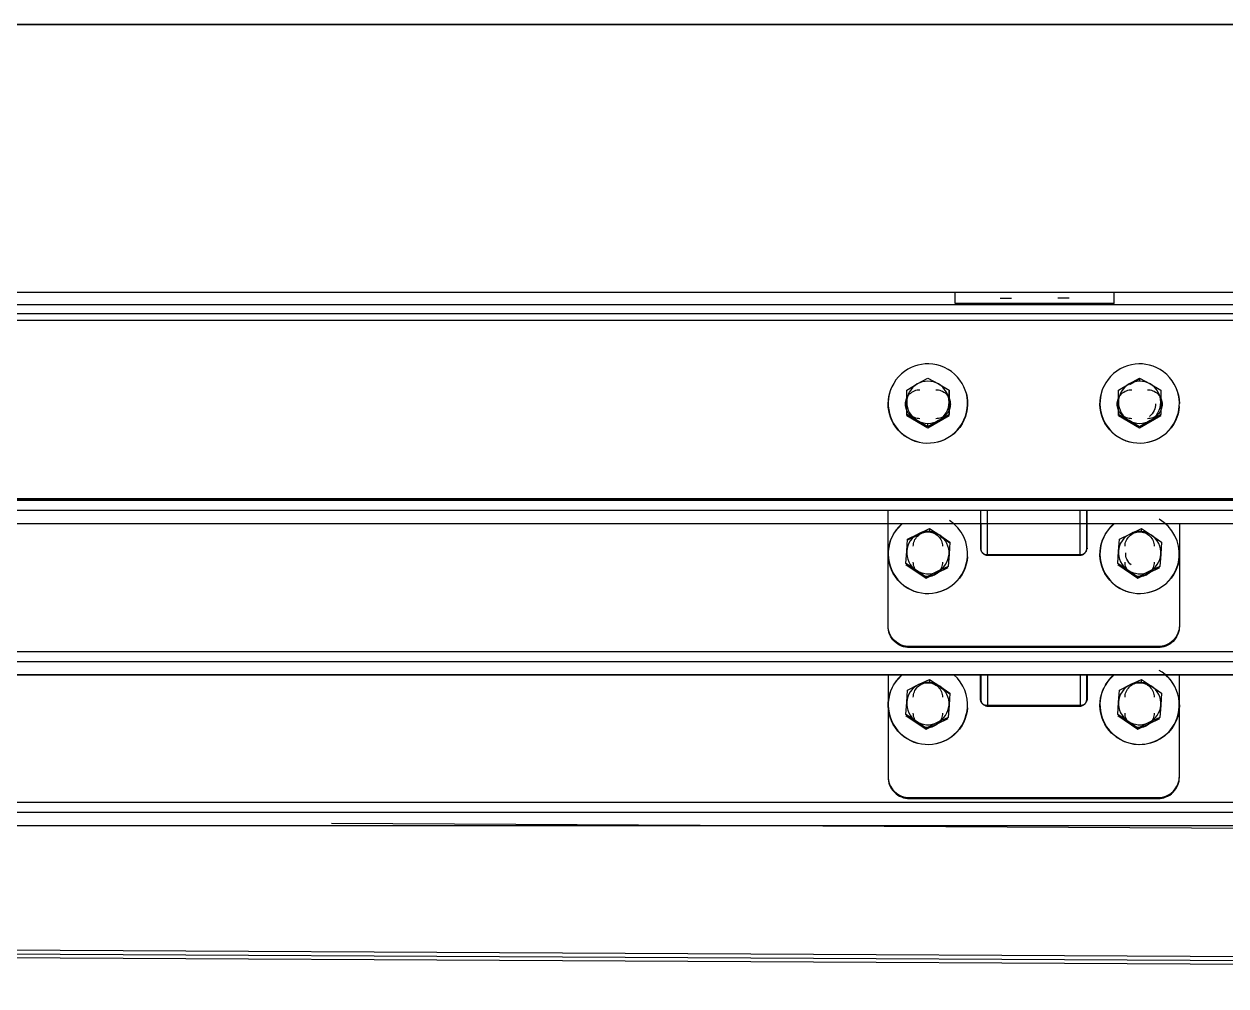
# Model space of a CAD drawing. Header units: millimetres. Extents: x 4625 to 14334, y 16216 to 31562.
# Drawn here: x 11372.7 to 11826.8, y 24731.1 to 25094.5 of the extents above; entities that cross this region are included whole.
import ezdxf

# ---------------------------------------------------------------- set-up
doc = ezdxf.new("R2010")
doc.units = ezdxf.units.MM
doc.header["$LTSCALE"] = 3
doc.layers.add('Default', color=7, linetype='Continuous')

msp = doc.modelspace()

# ---------------------------------------------------------------- linework, layer by layer
at = {"layer": 'Default'}
for p, q in [((10921.65, 25094.55), (13468.15, 25094.55)), ((10921.65, 25094.41), (13468.15, 25094.41)), ((10919.65, 24993.3), (13470.15, 24993.3)), ((11724.48, 24989.02), (11724.48, 24993.01)), ((11784.48, 24989.02), (11784.48, 24993.01)), ((13470.15, 24988.49), (10919.65, 24988.49)), ((11784.48, 24989.02), (11724.48, 24989.02)), ((11741.48, 24991.01), (11745.73, 24991.01)), ((11767.48, 24991.01), (11763.23, 24991.01)), ((10959.65, 24985.14), (13384.65, 24985.14)), ((13384.65, 24982.48), (10959.65, 24982.48)), ((11794.15, 24960.41), (11790.34, 24958.21)), ((11794.15, 24960.8), (11794.15, 24959.62)), ((11722.15, 24946.58), (11722.15, 24955.8)), ((11706.15, 24946.58), (11706.15, 24946.98)), ((11706.15, 24946.58), (11714.15, 24941.98)), ((11714.15, 24941.98), (11722.15, 24946.58)), ((11722.15, 24946.58), (11722.15, 24946.98)), ((11786.15, 24946.58), (11786.15, 24946.98)), ((11786.15, 24946.58), (11794.15, 24941.98)), ((11794.15, 24941.98), (11802.15, 24946.58)), ((11802.15, 24946.58), (11802.15, 24946.98)), ((11714.15, 24942.37), (11714.15, 24943.66)), ((13385.65, 24914.5), (10958.65, 24914.5)), ((13382.65, 24915.14), (10961.65, 24915.14)), ((13382.65, 24915), (10961.65, 24915)), ((13385.65, 24910.77), (10958.65, 24910.77)), ((11699.15, 24867.3), (11699.15, 24910.77)), ((11699.15, 24866.95), (11699.15, 24910.77)), ((11734.15, 24896.38), (11734.15, 24910.77)), ((11736.65, 24893.89), (11736.65, 24910.77)), ((11771.65, 24893.89), (11771.65, 24910.77)), ((11774.15, 24896.38), (11774.15, 24910.77)), ((11774.15, 24896.38), (11774.15, 24910.77)), ((11774.3, 24896.23), (11774.3, 24910.77)), ((13380.65, 24905.67), (10958.65, 24905.67)), ((13380.65, 24905.67), (10958.65, 24905.67)), ((11734, 24905.67), (11734, 24896.23)), ((11734.15, 24905.67), (11734.15, 24896.38)), ((11809.15, 24905.67), (11809.15, 24867.3)), ((11809.15, 24905.67), (11809.15, 24866.95)), ((11710.63, 24901.54), (11706.49, 24899.53)), ((11714.8, 24903.96), (11714.71, 24902.78)), ((11722.45, 24898.42), (11718.75, 24900.91)), ((11794.8, 24903.96), (11794.71, 24902.78)), ((11734, 24896.58), (11734, 24896.23)), ((11774.3, 24896.58), (11774.3, 24896.23)), ((11736.5, 24894.09), (11771.8, 24894.09)), ((11736.65, 24893.89), (11771.65, 24893.89)), ((11705.85, 24890.34), (11713.51, 24885.18)), ((11713.51, 24885.18), (11721.81, 24889.22)), ((11785.85, 24890.34), (11793.51, 24885.18)), ((11793.51, 24885.18), (11801.81, 24889.22)), ((10958.65, 24857.48), (13385.65, 24857.48)), ((11801.15, 24859.32), (11707.15, 24859.32)), ((11801.15, 24858.97), (11707.15, 24858.97)), ((10958.65, 24853.74), (13385.65, 24853.74)), ((10958.65, 24848.65), (13385.65, 24848.65)), ((13385.65, 24848.64), (10958.65, 24848.64)), ((11699.15, 24848.65), (11699.15, 24809.93)), ((11699.15, 24848.65), (11699.15, 24810.28)), ((11714.8, 24846.94), (11714.71, 24845.76)), ((11734, 24839.21), (11734, 24848.65)), ((11734.15, 24848.65), (11734.15, 24839.35)), ((11734.15, 24848.65), (11734.15, 24839.35)), ((11736.65, 24848.65), (11736.65, 24836.86)), ((11771.65, 24848.65), (11771.65, 24836.86)), ((11774.15, 24839.35), (11774.15, 24848.65)), ((11774.15, 24848.65), (11774.15, 24839.35)), ((11774.3, 24848.65), (11774.3, 24839.21)), ((11794.8, 24846.94), (11794.71, 24845.76)), ((11809.15, 24809.93), (11809.15, 24848.65)), ((11809.15, 24810.28), (11809.15, 24848.65)), ((11722.45, 24841.39), (11718.78, 24843.86)), ((11734, 24839.21), (11734, 24839.55)), ((11771.8, 24837.06), (11736.5, 24837.06)), ((11736.65, 24836.86), (11771.65, 24836.86)), ((11774.3, 24839.21), (11774.3, 24839.55)), ((11705.85, 24833.31), (11713.51, 24828.16)), ((11713.51, 24828.16), (11721.81, 24832.2)), ((11785.85, 24833.31), (11793.51, 24828.16)), ((11793.51, 24828.16), (11801.81, 24832.2)), ((13380.65, 24800.45), (10958.65, 24800.45)), ((11707.15, 24802.3), (11801.15, 24802.3)), ((11707.15, 24801.95), (11801.15, 24801.95)), ((10958.65, 24796.71), (13385.65, 24796.71)), ((13380.65, 24791.62), (10958.65, 24791.62)), ((13380.65, 24791.61), (10958.65, 24791.61)), ((11488.82, 24792.56), (13373.59, 24782.69)), ((11488.82, 24792.56), (13373.59, 24782.69)), ((10957.63, 24746.84), (13389.15, 24734.11)), ((13389.15, 24731.11), (10955.15, 24743.85)), ((10957.63, 24745.34), (13389.15, 24732.61))]:
    msp.add_line(p, q, dxfattribs=at)
for points in [[(11728.68, 24954.93, 0), (11728.28, 24956.22, 0), (11727.75, 24957.51, 0), (11727.08, 24958.77, 0), (11726.28, 24960, 0), (11725.33, 24961.17, 0), (11724.26, 24962.25, 0), (11723.06, 24963.23, 0), (11721.77, 24964.08, 0), (11720.39, 24964.8, 0), (11718.96, 24965.37, 0), (11717.49, 24965.78, 0), (11716.01, 24966.04, 0), (11714.54, 24966.15, 0), (11713.11, 24966.12, 0), (11711.72, 24965.96, 0), (11710.4, 24965.68, 0), (11709.11, 24965.29, 0), (11707.82, 24964.76, 0), (11706.55, 24964.09, 0), (11705.32, 24963.29, 0), (11704.15, 24962.34, 0), (11703.07, 24961.27, 0), (11702.09, 24960.08, 0), (11701.23, 24958.79, 0), (11700.51, 24957.42, 0), (11699.94, 24955.99, 0), (11699.53, 24954.52, 0), (11699.27, 24953.05, 0), (11699.16, 24951.58, 0), (11699.19, 24950.15, 0), (11699.35, 24948.77, 0), (11699.63, 24947.45, 0)], [(11809.11, 24950.15, 0), (11809.15, 24951.49, 0), (11809.06, 24952.88, 0), (11808.83, 24954.3, 0), (11808.45, 24955.72, 0), (11807.92, 24957.12, 0), (11807.25, 24958.49, 0), (11806.43, 24959.79, 0), (11805.47, 24961.01, 0), (11804.4, 24962.12, 0), (11803.22, 24963.11, 0), (11801.95, 24963.97, 0), (11800.63, 24964.69, 0), (11799.27, 24965.26, 0), (11797.9, 24965.68, 0), (11796.54, 24965.96, 0), (11795.2, 24966.12, 0), (11793.85, 24966.15, 0), (11792.46, 24966.06, 0), (11791.04, 24965.83, 0), (11789.62, 24965.46, 0), (11788.21, 24964.93, 0), (11786.84, 24964.26, 0), (11785.53, 24963.44, 0), (11784.31, 24962.48, 0), (11783.19, 24961.41, 0), (11782.2, 24960.23, 0), (11781.34, 24958.97, 0), (11780.62, 24957.66, 0), (11780.05, 24956.3, 0), (11779.63, 24954.93, 0), (11779.34, 24953.57, 0), (11779.19, 24952.24, 0)], [(11710.15, 24958.55, 0), (11714.15, 24960.8, 0)], [(11718.15, 24958.55, 0), (11717.24, 24959, 0), (11716.26, 24959.34, 0), (11715.22, 24959.55, 0), (11714.15, 24959.62, 0), (11713.08, 24959.55, 0), (11712.05, 24959.34, 0), (11711.06, 24959, 0), (11710.15, 24958.55, 0)], [(11714.15, 24960.8, 0), (11718.15, 24958.55, 0)], [(11790.15, 24958.55, 0), (11794.15, 24960.8, 0)], [(11794.15, 24959.62, 0), (11793.08, 24959.55, 0), (11792.05, 24959.34, 0), (11791.06, 24959, 0), (11790.15, 24958.55, 0)], [(11794.15, 24960.8, 0), (11798.15, 24958.55, 0)], [(11798.15, 24958.55, 0), (11797.24, 24959, 0), (11796.26, 24959.34, 0), (11795.22, 24959.55, 0), (11794.15, 24959.62, 0)], [(11699.63, 24947.31, 0), (11699.21, 24949.79, 0), (11699.15, 24951.1, 0), (11699.22, 24952.44, 0), (11699.41, 24953.8, 0), (11699.73, 24955.16, 0), (11700.18, 24956.5, 0), (11700.76, 24957.8, 0)], [(11699.63, 24947.45, 0), (11700.02, 24946.16, 0), (11700.55, 24944.88, 0), (11701.22, 24943.61, 0), (11702.03, 24942.38, 0), (11702.97, 24941.21, 0), (11704.05, 24940.13, 0), (11705.24, 24939.16, 0), (11706.53, 24938.3, 0), (11707.91, 24937.59, 0), (11709.34, 24937.02, 0), (11710.81, 24936.6, 0), (11712.29, 24936.34, 0), (11713.76, 24936.23, 0), (11715.2, 24936.26, 0), (11716.58, 24936.43, 0), (11717.9, 24936.7, 0), (11719.19, 24937.1, 0), (11720.48, 24937.63, 0), (11721.75, 24938.29, 0), (11722.98, 24939.1, 0), (11724.15, 24940.04, 0), (11725.24, 24941.11, 0), (11726.22, 24942.3, 0), (11727.07, 24943.59, 0), (11727.79, 24944.96, 0), (11728.36, 24946.39, 0), (11728.77, 24947.86, 0), (11729.04, 24949.34, 0), (11729.15, 24950.8, 0), (11729.12, 24952.23, 0), (11728.95, 24953.62, 0), (11728.68, 24954.93, 0)], [(11728.68, 24954.79, 0), (11728.95, 24953.48, 0), (11729.12, 24952.09, 0), (11729.15, 24950.66, 0), (11729.04, 24949.2, 0), (11728.77, 24947.72, 0), (11728.36, 24946.26, 0), (11727.79, 24944.82, 0), (11727.07, 24943.45, 0), (11726.22, 24942.16, 0), (11725.24, 24940.97, 0), (11724.15, 24939.9, 0), (11722.98, 24938.96, 0), (11721.75, 24938.15, 0), (11720.48, 24937.49, 0), (11719.19, 24936.96, 0), (11717.9, 24936.56, 0), (11716.58, 24936.29, 0), (11715.2, 24936.13, 0), (11713.76, 24936.09, 0), (11712.29, 24936.2, 0), (11710.81, 24936.46, 0), (11709.34, 24936.88, 0), (11707.91, 24937.45, 0), (11706.53, 24938.16, 0), (11705.24, 24939.02, 0), (11704.05, 24939.99, 0), (11702.97, 24941.08, 0), (11702.03, 24942.24, 0), (11701.22, 24943.47, 0), (11700.55, 24944.74, 0), (11700.02, 24946.02, 0), (11699.63, 24947.31, 0)], [(11711.15, 24945.43, 0), (11710.63, 24945.45, 0), (11710.1, 24945.53, 0), (11709.58, 24945.66, 0), (11709.06, 24945.84, 0), (11708.56, 24946.07, 0), (11708.09, 24946.36, 0), (11707.65, 24946.68, 0), (11707.24, 24947.05, 0), (11706.88, 24947.45, 0), (11706.57, 24947.88, 0), (11706.3, 24948.32, 0), (11706.08, 24948.79, 0), (11705.9, 24949.3, 0), (11705.76, 24949.82, 0), (11705.68, 24950.36, 0), (11705.65, 24950.91, 0), (11705.68, 24951.46, 0), (11705.76, 24952, 0), (11705.9, 24952.53, 0), (11706.08, 24953.03, 0), (11706.3, 24953.51, 0), (11706.57, 24953.95, 0), (11706.88, 24954.37, 0), (11707.24, 24954.77, 0), (11707.65, 24955.14, 0), (11708.09, 24955.47, 0), (11708.56, 24955.75, 0), (11709.06, 24955.99, 0), (11709.58, 24956.17, 0), (11710.1, 24956.3, 0), (11710.63, 24956.37, 0), (11711.15, 24956.4, 0)], [(11710.15, 24958.55, 0), (11709.31, 24957.99, 0), (11708.52, 24957.31, 0), (11707.82, 24956.51, 0), (11707.22, 24955.63, 0), (11706.75, 24954.67, 0), (11706.41, 24953.67, 0), (11706.22, 24952.65, 0), (11706.15, 24951.64, 0)], [(11706.15, 24956.2, 0), (11710.15, 24958.55, 0)], [(11706.15, 24951.64, 0), (11706.15, 24956.2, 0)], [(11717.15, 24956.4, 0), (11717.65, 24956.38, 0), (11718.15, 24956.31, 0), (11718.66, 24956.19, 0), (11719.18, 24956.01, 0), (11719.68, 24955.79, 0), (11720.16, 24955.51, 0), (11720.62, 24955.17, 0), (11721.04, 24954.79, 0), (11721.42, 24954.37, 0), (11721.75, 24953.92, 0), (11722.04, 24953.43, 0), (11722.27, 24952.93, 0), (11722.44, 24952.42, 0), (11722.56, 24951.91, 0), (11722.63, 24951.41, 0), (11722.65, 24950.91, 0), (11722.63, 24950.42, 0), (11722.56, 24949.91, 0), (11722.44, 24949.4, 0), (11722.27, 24948.89, 0), (11722.04, 24948.39, 0), (11721.75, 24947.91, 0), (11721.42, 24947.45, 0), (11721.04, 24947.03, 0), (11720.62, 24946.65, 0), (11720.16, 24946.32, 0), (11719.68, 24946.04, 0), (11719.18, 24945.81, 0), (11718.66, 24945.64, 0), (11718.15, 24945.52, 0), (11717.65, 24945.45, 0), (11717.15, 24945.43, 0)], [(11718.15, 24958.55, 0), (11722.15, 24956.2, 0)], [(11722.15, 24951.64, 0), (11722.09, 24952.65, 0), (11721.89, 24953.67, 0), (11721.55, 24954.67, 0), (11721.08, 24955.63, 0), (11720.48, 24956.51, 0), (11719.78, 24957.31, 0), (11719, 24957.99, 0), (11718.15, 24958.55, 0)], [(11722.15, 24956.2, 0), (11722.15, 24951.64, 0)], [(11779.19, 24952.1, 0), (11779.36, 24953.53, 0), (11779.68, 24954.98, 0), (11780.16, 24956.44, 0), (11780.81, 24957.88, 0)], [(11791.15, 24945.43, 0), (11790.66, 24945.45, 0), (11790.15, 24945.52, 0), (11789.64, 24945.64, 0), (11789.13, 24945.81, 0), (11788.63, 24946.04, 0), (11788.14, 24946.32, 0), (11787.68, 24946.65, 0), (11787.26, 24947.03, 0), (11786.88, 24947.45, 0), (11786.55, 24947.91, 0), (11786.27, 24948.39, 0), (11786.04, 24948.89, 0), (11785.86, 24949.4, 0), (11785.74, 24949.91, 0), (11785.67, 24950.42, 0), (11785.65, 24950.91, 0), (11785.67, 24951.41, 0), (11785.74, 24951.91, 0), (11785.86, 24952.42, 0), (11786.04, 24952.93, 0), (11786.27, 24953.43, 0), (11786.55, 24953.92, 0), (11786.88, 24954.37, 0), (11787.26, 24954.79, 0), (11787.68, 24955.17, 0), (11788.14, 24955.51, 0), (11788.63, 24955.79, 0), (11789.13, 24956.01, 0), (11789.64, 24956.19, 0), (11790.15, 24956.31, 0), (11790.66, 24956.38, 0), (11791.15, 24956.4, 0)], [(11786.15, 24956.2, 0), (11790.15, 24958.55, 0)], [(11790.15, 24958.55, 0), (11789.31, 24957.99, 0), (11788.52, 24957.31, 0), (11787.82, 24956.51, 0), (11787.22, 24955.63, 0), (11786.75, 24954.67, 0), (11786.41, 24953.67, 0), (11786.22, 24952.65, 0), (11786.15, 24951.64, 0)], [(11786.15, 24951.64, 0), (11786.15, 24956.2, 0)], [(11797.15, 24956.4, 0), (11797.65, 24956.38, 0), (11798.15, 24956.31, 0), (11798.66, 24956.19, 0), (11799.18, 24956.01, 0), (11799.68, 24955.79, 0), (11800.16, 24955.51, 0), (11800.62, 24955.17, 0), (11801.04, 24954.79, 0), (11801.42, 24954.37, 0), (11801.75, 24953.92, 0), (11802.04, 24953.43, 0), (11802.27, 24952.93, 0), (11802.44, 24952.42, 0), (11802.56, 24951.91, 0), (11802.63, 24951.41, 0), (11802.65, 24950.91, 0), (11802.63, 24950.42, 0), (11802.56, 24949.91, 0), (11802.44, 24949.4, 0), (11802.27, 24948.89, 0), (11802.04, 24948.39, 0), (11801.75, 24947.91, 0), (11801.42, 24947.45, 0), (11801.04, 24947.03, 0), (11800.62, 24946.65, 0), (11800.16, 24946.32, 0), (11799.68, 24946.04, 0), (11799.18, 24945.81, 0), (11798.66, 24945.64, 0), (11798.15, 24945.52, 0), (11797.65, 24945.45, 0), (11797.15, 24945.43, 0)], [(11798.15, 24958.55, 0), (11802.15, 24956.2, 0)], [(11802.15, 24951.64, 0), (11802.09, 24952.65, 0), (11801.89, 24953.67, 0), (11801.55, 24954.67, 0), (11801.08, 24955.63, 0), (11800.48, 24956.51, 0), (11799.78, 24957.31, 0), (11799, 24957.99, 0), (11798.15, 24958.55, 0)], [(11802.15, 24956.2, 0), (11802.15, 24951.64, 0)], [(11807.71, 24957.45, 0), (11808.35, 24955.88, 0), (11808.8, 24954.28, 0), (11809.06, 24952.68, 0), (11809.15, 24951.12, 0)], [(11706.15, 24951.64, 0), (11706.22, 24950.63, 0), (11706.41, 24949.61, 0), (11706.75, 24948.61, 0), (11707.22, 24947.65, 0), (11707.82, 24946.76, 0), (11708.52, 24945.97, 0), (11709.31, 24945.29, 0), (11710.15, 24944.73, 0)], [(11706.15, 24946.98, 0), (11706.15, 24951.64, 0)], [(11718.15, 24944.73, 0), (11719, 24945.29, 0), (11719.78, 24945.97, 0), (11720.48, 24946.76, 0), (11721.08, 24947.65, 0), (11721.55, 24948.61, 0), (11721.89, 24949.61, 0), (11722.09, 24950.63, 0), (11722.15, 24951.64, 0)], [(11722.15, 24951.64, 0), (11722.15, 24946.98, 0)], [(11779.19, 24952.24, 0), (11779.15, 24950.89, 0), (11779.25, 24949.5, 0), (11779.48, 24948.09, 0), (11779.85, 24946.67, 0), (11780.38, 24945.26, 0), (11781.05, 24943.9, 0), (11781.88, 24942.59, 0), (11782.83, 24941.37, 0), (11783.91, 24940.26, 0), (11785.09, 24939.27, 0), (11786.35, 24938.41, 0), (11787.67, 24937.7, 0), (11789.03, 24937.13, 0), (11790.4, 24936.7, 0), (11791.76, 24936.42, 0), (11793.11, 24936.26, 0), (11794.45, 24936.23, 0), (11795.85, 24936.32, 0), (11797.26, 24936.55, 0), (11798.69, 24936.93, 0), (11800.09, 24937.45, 0), (11801.46, 24938.13, 0), (11802.77, 24938.95, 0), (11803.99, 24939.9, 0), (11805.11, 24940.97, 0), (11806.1, 24942.15, 0), (11806.96, 24943.41, 0), (11807.68, 24944.73, 0), (11808.25, 24946.08, 0), (11808.67, 24947.45, 0), (11808.96, 24948.81, 0), (11809.11, 24950.15, 0)], [(11809.11, 24950.01, 0), (11808.96, 24948.67, 0), (11808.67, 24947.31, 0), (11808.25, 24945.94, 0), (11807.68, 24944.59, 0), (11806.96, 24943.27, 0), (11806.1, 24942.01, 0), (11805.11, 24940.83, 0), (11803.99, 24939.76, 0), (11802.77, 24938.81, 0), (11801.46, 24937.99, 0), (11800.09, 24937.31, 0), (11798.69, 24936.79, 0), (11797.26, 24936.41, 0), (11795.85, 24936.18, 0), (11794.45, 24936.09, 0), (11793.11, 24936.13, 0), (11791.76, 24936.28, 0), (11790.4, 24936.56, 0), (11789.03, 24936.99, 0), (11787.67, 24937.56, 0), (11786.35, 24938.27, 0), (11785.09, 24939.13, 0), (11783.91, 24940.12, 0), (11782.83, 24941.24, 0), (11781.88, 24942.45, 0), (11781.05, 24943.76, 0), (11780.38, 24945.12, 0), (11779.85, 24946.53, 0), (11779.48, 24947.95, 0), (11779.25, 24949.36, 0), (11779.15, 24950.75, 0), (11779.19, 24952.1, 0)], [(11786.15, 24946.98, 0), (11786.15, 24951.64, 0)], [(11786.15, 24951.64, 0), (11786.22, 24950.63, 0), (11786.41, 24949.61, 0), (11786.75, 24948.61, 0), (11787.22, 24947.65, 0), (11787.82, 24946.76, 0), (11788.52, 24945.97, 0), (11789.31, 24945.29, 0), (11790.15, 24944.73, 0)], [(11800.15, 24951.05, 0), (11800.12, 24950.43, 0), (11800.02, 24949.79, 0), (11799.84, 24949.15, 0), (11799.59, 24948.52, 0), (11799.25, 24947.9, 0), (11798.84, 24947.32, 0), (11798.37, 24946.79, 0), (11797.83, 24946.32, 0)], [(11798.15, 24944.73, 0), (11799, 24945.29, 0), (11799.78, 24945.97, 0), (11800.48, 24946.76, 0), (11801.08, 24947.65, 0), (11801.55, 24948.61, 0), (11801.89, 24949.61, 0), (11802.09, 24950.63, 0), (11802.15, 24951.64, 0)], [(11802.15, 24951.64, 0), (11802.15, 24946.98, 0)], [(11710.15, 24944.73, 0), (11706.15, 24946.98, 0)], [(11722.15, 24946.98, 0), (11718.15, 24944.73, 0)], [(11790.15, 24944.73, 0), (11786.15, 24946.98, 0)], [(11802.15, 24946.98, 0), (11798.15, 24944.73, 0)], [(11710.15, 24944.73, 0), (11711.06, 24944.28, 0), (11712.05, 24943.94, 0), (11713.08, 24943.73, 0), (11714.15, 24943.66, 0)], [(11714.15, 24942.37, 0), (11710.15, 24944.73, 0)], [(11714.15, 24943.66, 0), (11715.22, 24943.73, 0), (11716.26, 24943.94, 0), (11717.24, 24944.28, 0), (11718.15, 24944.73, 0)], [(11718.15, 24944.73, 0), (11714.15, 24942.37, 0)], [(11790.15, 24944.73, 0), (11791.06, 24944.28, 0), (11792.05, 24943.94, 0), (11793.08, 24943.73, 0), (11794.15, 24943.66, 0), (11795.22, 24943.73, 0), (11796.26, 24943.94, 0), (11797.24, 24944.28, 0), (11798.15, 24944.73, 0)], [(11794.15, 24942.37, 0), (11790.15, 24944.73, 0)], [(11798.15, 24944.73, 0), (11794.15, 24942.37, 0)], [(11704.32, 24905.67, 0), (11703.2, 24904.6, 0), (11702.2, 24903.42, 0), (11701.34, 24902.16, 0), (11700.63, 24900.84, 0), (11700.05, 24899.49, 0), (11699.63, 24898.12, 0), (11699.34, 24896.76, 0), (11699.19, 24895.42, 0)], [(11701.21, 24901.8, 0), (11702.67, 24903.86, 0), (11704.48, 24905.67, 0)], [(11729.11, 24893.33, 0), (11729.13, 24895.15, 0), (11728.91, 24897.03, 0), (11728.44, 24898.93, 0), (11727.7, 24900.8, 0), (11726.69, 24902.59, 0), (11725.43, 24904.24, 0), (11723.96, 24905.7, 0), (11722.31, 24906.93, 0)], [(11784.32, 24905.67, 0), (11783.2, 24904.6, 0), (11782.2, 24903.42, 0), (11781.34, 24902.16, 0), (11780.63, 24900.84, 0), (11780.05, 24899.49, 0), (11779.63, 24898.12, 0), (11779.34, 24896.76, 0), (11779.19, 24895.42, 0)], [(11781.26, 24901.89, 0), (11782.7, 24903.91, 0), (11784.48, 24905.67, 0)], [(11809.11, 24893.33, 0), (11809.13, 24895.26, 0), (11808.87, 24897.25, 0), (11808.33, 24899.27, 0), (11807.48, 24901.24, 0), (11806.34, 24903.1, 0), (11804.93, 24904.78, 0), (11803.29, 24906.24, 0), (11801.49, 24907.43, 0)], [(11699.19, 24895.28, 0), (11699.34, 24896.63, 0), (11699.64, 24898.01, 0), (11700.07, 24899.39, 0), (11700.65, 24900.75, 0)], [(11710.64, 24901.99, 0), (11709.76, 24901.49, 0), (11708.93, 24900.87, 0), (11708.18, 24900.13, 0), (11707.52, 24899.28, 0), (11706.98, 24898.36, 0), (11706.58, 24897.39, 0), (11706.31, 24896.38, 0), (11706.17, 24895.38, 0)], [(11706.49, 24899.93, 0), (11710.64, 24901.99, 0)], [(11708.65, 24897.23, 0), (11708.67, 24897.72, 0), (11708.74, 24898.23, 0), (11708.86, 24898.74, 0), (11709.04, 24899.25, 0), (11709.27, 24899.75, 0), (11709.55, 24900.23, 0), (11709.88, 24900.69, 0), (11710.26, 24901.11, 0), (11710.68, 24901.49, 0), (11711.14, 24901.82, 0), (11711.63, 24902.1, 0), (11712.13, 24902.33, 0), (11712.64, 24902.5, 0), (11713.15, 24902.62, 0), (11713.66, 24902.69, 0), (11714.15, 24902.72, 0), (11714.65, 24902.69, 0), (11715.15, 24902.62, 0), (11715.66, 24902.5, 0), (11716.18, 24902.33, 0), (11716.68, 24902.1, 0), (11717.16, 24901.82, 0), (11717.62, 24901.49, 0), (11718.04, 24901.11, 0), (11718.42, 24900.69, 0), (11718.75, 24900.23, 0), (11719.04, 24899.75, 0), (11719.27, 24899.25, 0), (11719.44, 24898.74, 0), (11719.56, 24898.23, 0), (11719.63, 24897.72, 0), (11719.65, 24897.23, 0)], [(11710.64, 24901.99, 0), (11714.8, 24903.96, 0)], [(11714.71, 24902.78, 0), (11713.64, 24902.79, 0), (11712.59, 24902.65, 0), (11711.58, 24902.38, 0), (11710.64, 24901.99, 0)], [(11718.62, 24901.44, 0), (11717.75, 24901.95, 0), (11716.79, 24902.36, 0), (11715.77, 24902.64, 0), (11714.71, 24902.78, 0)], [(11714.8, 24903.96, 0), (11718.62, 24901.44, 0)], [(11718.62, 24901.44, 0), (11722.45, 24898.81, 0)], [(11722.13, 24894.27, 0), (11722.14, 24895.28, 0), (11722.01, 24896.31, 0), (11721.75, 24897.33, 0), (11721.34, 24898.32, 0), (11720.81, 24899.25, 0), (11720.17, 24900.08, 0), (11719.43, 24900.82, 0), (11718.62, 24901.44, 0)], [(11779.19, 24895.28, 0), (11779.35, 24896.65, 0), (11779.65, 24898.05, 0), (11780.09, 24899.45, 0), (11780.69, 24900.84, 0)], [(11790.64, 24901.99, 0), (11789.76, 24901.49, 0), (11788.93, 24900.87, 0), (11788.18, 24900.13, 0), (11787.52, 24899.28, 0), (11786.98, 24898.36, 0), (11786.58, 24897.39, 0), (11786.31, 24896.38, 0), (11786.17, 24895.38, 0)], [(11786.49, 24899.93, 0), (11790.64, 24901.99, 0)], [(11788.65, 24897.23, 0), (11788.67, 24897.72, 0), (11788.74, 24898.23, 0), (11788.86, 24898.74, 0), (11789.04, 24899.25, 0), (11789.27, 24899.75, 0), (11789.55, 24900.23, 0), (11789.88, 24900.69, 0), (11790.26, 24901.11, 0), (11790.68, 24901.49, 0), (11791.14, 24901.82, 0), (11791.63, 24902.1, 0), (11792.13, 24902.33, 0), (11792.64, 24902.5, 0), (11793.15, 24902.62, 0), (11793.66, 24902.69, 0), (11794.15, 24902.72, 0), (11794.65, 24902.69, 0), (11795.15, 24902.62, 0), (11795.66, 24902.5, 0), (11796.18, 24902.33, 0), (11796.68, 24902.1, 0), (11797.16, 24901.82, 0), (11797.62, 24901.49, 0), (11798.04, 24901.11, 0), (11798.42, 24900.69, 0), (11798.75, 24900.23, 0), (11799.04, 24899.75, 0), (11799.27, 24899.25, 0), (11799.44, 24898.74, 0), (11799.56, 24898.23, 0), (11799.63, 24897.72, 0), (11799.65, 24897.23, 0)], [(11790.64, 24901.99, 0), (11794.8, 24903.96, 0)], [(11794.71, 24902.78, 0), (11793.64, 24902.79, 0), (11792.59, 24902.65, 0), (11791.58, 24902.38, 0), (11790.64, 24901.99, 0)], [(11798.62, 24901.44, 0), (11797.75, 24901.95, 0), (11796.79, 24902.36, 0), (11795.77, 24902.64, 0), (11794.71, 24902.78, 0)], [(11794.8, 24903.96, 0), (11798.62, 24901.44, 0)], [(11798.62, 24901.44, 0), (11802.45, 24898.81, 0)], [(11802.13, 24894.27, 0), (11802.14, 24895.28, 0), (11802.01, 24896.31, 0), (11801.75, 24897.33, 0), (11801.34, 24898.32, 0), (11800.81, 24899.25, 0), (11800.17, 24900.08, 0), (11799.43, 24900.82, 0), (11798.62, 24901.44, 0)], [(11706.17, 24895.38, 0), (11706.49, 24899.93, 0)], [(11722.45, 24898.81, 0), (11722.13, 24894.27, 0)], [(11734, 24896.58, 0), (11734.01, 24896.36, 0), (11734.04, 24896.13, 0), (11734.1, 24895.89, 0), (11734.18, 24895.66, 0), (11734.28, 24895.43, 0), (11734.41, 24895.22, 0), (11734.56, 24895.01, 0), (11734.73, 24894.82, 0), (11734.93, 24894.64, 0), (11735.13, 24894.49, 0), (11735.35, 24894.36, 0), (11735.58, 24894.26, 0), (11735.81, 24894.18, 0), (11736.05, 24894.13, 0), (11736.28, 24894.1, 0), (11736.5, 24894.09, 0)], [(11734.15, 24896.38, 0), (11734.16, 24896.16, 0), (11734.19, 24895.93, 0), (11734.25, 24895.69, 0), (11734.33, 24895.46, 0), (11734.43, 24895.24, 0), (11734.56, 24895.02, 0), (11734.71, 24894.81, 0), (11734.88, 24894.62, 0), (11735.08, 24894.44, 0), (11735.28, 24894.29, 0), (11735.5, 24894.17, 0), (11735.73, 24894.06, 0), (11735.96, 24893.98, 0), (11736.2, 24893.93, 0), (11736.43, 24893.9, 0), (11736.65, 24893.89, 0)], [(11771.65, 24893.89, 0), (11771.88, 24893.9, 0), (11772.11, 24893.93, 0), (11772.34, 24893.98, 0), (11772.57, 24894.06, 0), (11772.8, 24894.17, 0), (11773.02, 24894.29, 0), (11773.23, 24894.44, 0), (11773.42, 24894.62, 0), (11773.59, 24894.81, 0), (11773.74, 24895.02, 0), (11773.87, 24895.24, 0), (11773.98, 24895.46, 0), (11774.05, 24895.69, 0), (11774.11, 24895.93, 0), (11774.14, 24896.16, 0), (11774.15, 24896.38, 0)], [(11771.8, 24894.09, 0), (11772.03, 24894.1, 0), (11772.26, 24894.13, 0), (11772.49, 24894.18, 0), (11772.72, 24894.26, 0), (11772.95, 24894.36, 0), (11773.17, 24894.49, 0), (11773.38, 24894.64, 0), (11773.57, 24894.82, 0), (11773.74, 24895.01, 0), (11773.89, 24895.22, 0), (11774.02, 24895.43, 0), (11774.13, 24895.66, 0), (11774.2, 24895.89, 0), (11774.26, 24896.13, 0), (11774.29, 24896.36, 0), (11774.3, 24896.58, 0)], [(11786.17, 24895.38, 0), (11786.49, 24899.93, 0)], [(11802.45, 24898.81, 0), (11802.13, 24894.27, 0)], [(11699.19, 24895.42, 0), (11699.15, 24894.07, 0), (11699.25, 24892.69, 0), (11699.48, 24891.27, 0), (11699.85, 24889.85, 0), (11700.38, 24888.45, 0), (11701.05, 24887.08, 0), (11701.88, 24885.78, 0), (11702.83, 24884.56, 0), (11703.91, 24883.44, 0), (11705.09, 24882.45, 0), (11706.35, 24881.6, 0), (11707.67, 24880.88, 0), (11709.03, 24880.31, 0), (11710.4, 24879.89, 0), (11711.76, 24879.6, 0), (11713.11, 24879.45, 0), (11714.45, 24879.41, 0), (11715.85, 24879.51, 0), (11717.26, 24879.74, 0), (11718.69, 24880.11, 0), (11720.09, 24880.64, 0), (11721.46, 24881.31, 0), (11722.77, 24882.13, 0), (11723.99, 24883.08, 0), (11725.11, 24884.16, 0), (11726.1, 24885.33, 0), (11726.96, 24886.59, 0), (11727.68, 24887.91, 0), (11728.25, 24889.26, 0), (11728.67, 24890.63, 0), (11728.96, 24891.99, 0), (11729.11, 24893.33, 0)], [(11729.11, 24893.19, 0), (11728.96, 24891.85, 0), (11728.67, 24890.49, 0), (11728.25, 24889.12, 0), (11727.68, 24887.77, 0), (11726.96, 24886.45, 0), (11726.1, 24885.19, 0), (11725.11, 24884.02, 0), (11723.99, 24882.94, 0), (11722.77, 24881.99, 0), (11721.46, 24881.17, 0), (11720.09, 24880.5, 0), (11718.69, 24879.97, 0), (11717.26, 24879.6, 0), (11715.85, 24879.37, 0), (11714.45, 24879.28, 0), (11713.11, 24879.31, 0), (11711.76, 24879.46, 0), (11710.4, 24879.75, 0), (11709.03, 24880.17, 0), (11707.67, 24880.74, 0), (11706.35, 24881.46, 0), (11705.09, 24882.31, 0), (11703.91, 24883.31, 0), (11702.83, 24884.42, 0), (11701.88, 24885.64, 0), (11701.05, 24886.94, 0), (11700.38, 24888.31, 0), (11699.85, 24889.71, 0), (11699.48, 24891.13, 0), (11699.25, 24892.55, 0), (11699.15, 24893.93, 0), (11699.19, 24895.28, 0)], [(11705.85, 24890.73, 0), (11706.17, 24895.38, 0)], [(11706.17, 24895.38, 0), (11706.16, 24894.37, 0), (11706.29, 24893.33, 0), (11706.56, 24892.31, 0), (11706.96, 24891.32, 0), (11707.49, 24890.4, 0), (11708.14, 24889.56, 0), (11708.87, 24888.82, 0), (11709.68, 24888.21, 0)], [(11719.65, 24891.24, 0), (11719.63, 24890.75, 0), (11719.56, 24890.24, 0), (11719.44, 24889.73, 0), (11719.27, 24889.22, 0), (11719.04, 24888.72, 0), (11718.75, 24888.24, 0), (11718.42, 24887.78, 0), (11718.04, 24887.36, 0), (11717.62, 24886.98, 0), (11717.16, 24886.65, 0), (11716.68, 24886.37, 0), (11716.18, 24886.14, 0), (11715.66, 24885.97, 0), (11715.15, 24885.85, 0), (11714.65, 24885.78, 0), (11714.15, 24885.76, 0), (11713.66, 24885.78, 0), (11713.15, 24885.85, 0), (11712.64, 24885.97, 0), (11712.13, 24886.14, 0), (11711.63, 24886.37, 0), (11711.14, 24886.65, 0), (11710.68, 24886.98, 0), (11710.26, 24887.36, 0), (11709.88, 24887.78, 0), (11709.55, 24888.24, 0), (11709.27, 24888.72, 0), (11709.04, 24889.22, 0), (11708.86, 24889.73, 0), (11708.74, 24890.24, 0), (11708.67, 24890.75, 0), (11708.65, 24891.24, 0)], [(11717.66, 24887.65, 0), (11718.54, 24888.15, 0), (11719.37, 24888.77, 0), (11720.13, 24889.52, 0), (11720.78, 24890.36, 0), (11721.32, 24891.28, 0), (11721.73, 24892.26, 0), (11722, 24893.26, 0), (11722.13, 24894.27, 0)], [(11722.13, 24894.27, 0), (11721.81, 24889.62, 0)], [(11779.19, 24895.42, 0), (11779.15, 24894.07, 0), (11779.25, 24892.69, 0), (11779.48, 24891.27, 0), (11779.85, 24889.85, 0), (11780.38, 24888.45, 0), (11781.05, 24887.08, 0), (11781.88, 24885.78, 0), (11782.83, 24884.56, 0), (11783.91, 24883.44, 0), (11785.09, 24882.45, 0), (11786.35, 24881.6, 0), (11787.67, 24880.88, 0), (11789.03, 24880.31, 0), (11790.4, 24879.89, 0), (11791.76, 24879.6, 0), (11793.11, 24879.45, 0), (11794.45, 24879.41, 0), (11795.85, 24879.51, 0), (11797.26, 24879.74, 0), (11798.69, 24880.11, 0), (11800.09, 24880.64, 0), (11801.46, 24881.31, 0), (11802.77, 24882.13, 0), (11803.99, 24883.08, 0), (11805.11, 24884.16, 0), (11806.1, 24885.33, 0), (11806.96, 24886.59, 0), (11807.68, 24887.91, 0), (11808.25, 24889.26, 0), (11808.67, 24890.63, 0), (11808.96, 24891.99, 0), (11809.11, 24893.33, 0)], [(11809.11, 24893.19, 0), (11808.96, 24891.85, 0), (11808.67, 24890.49, 0), (11808.25, 24889.12, 0), (11807.68, 24887.77, 0), (11806.96, 24886.45, 0), (11806.1, 24885.19, 0), (11805.11, 24884.02, 0), (11803.99, 24882.94, 0), (11802.77, 24881.99, 0), (11801.46, 24881.17, 0), (11800.09, 24880.5, 0), (11798.69, 24879.97, 0), (11797.26, 24879.6, 0), (11795.85, 24879.37, 0), (11794.45, 24879.28, 0), (11793.11, 24879.31, 0), (11791.76, 24879.46, 0), (11790.4, 24879.75, 0), (11789.03, 24880.17, 0), (11787.67, 24880.74, 0), (11786.35, 24881.46, 0), (11785.09, 24882.31, 0), (11783.91, 24883.31, 0), (11782.83, 24884.42, 0), (11781.88, 24885.64, 0), (11781.05, 24886.94, 0), (11780.38, 24888.31, 0), (11779.85, 24889.71, 0), (11779.48, 24891.13, 0), (11779.25, 24892.55, 0), (11779.15, 24893.93, 0), (11779.19, 24895.28, 0)], [(11785.85, 24890.73, 0), (11786.17, 24895.38, 0)], [(11786.17, 24895.38, 0), (11786.16, 24894.37, 0), (11786.29, 24893.33, 0), (11786.56, 24892.31, 0), (11786.96, 24891.32, 0), (11787.49, 24890.4, 0), (11788.14, 24889.56, 0), (11788.87, 24888.82, 0), (11789.68, 24888.21, 0)], [(11799.65, 24891.24, 0), (11799.63, 24890.75, 0), (11799.56, 24890.24, 0), (11799.44, 24889.73, 0), (11799.27, 24889.22, 0), (11799.04, 24888.72, 0), (11798.75, 24888.24, 0), (11798.42, 24887.78, 0), (11798.04, 24887.36, 0), (11797.62, 24886.98, 0), (11797.16, 24886.65, 0), (11796.68, 24886.37, 0), (11796.18, 24886.14, 0), (11795.66, 24885.97, 0), (11795.15, 24885.85, 0), (11794.65, 24885.78, 0), (11794.15, 24885.76, 0), (11793.66, 24885.78, 0), (11793.15, 24885.85, 0), (11792.64, 24885.97, 0), (11792.13, 24886.14, 0), (11791.63, 24886.37, 0), (11791.14, 24886.65, 0), (11790.68, 24886.98, 0), (11790.26, 24887.36, 0), (11789.88, 24887.78, 0), (11789.55, 24888.24, 0), (11789.27, 24888.72, 0), (11789.04, 24889.22, 0), (11788.86, 24889.73, 0), (11788.74, 24890.24, 0), (11788.67, 24890.75, 0), (11788.65, 24891.24, 0)], [(11790.97, 24890.21, 0), (11790.46, 24890.65, 0), (11790.01, 24891.16, 0), (11789.63, 24891.71, 0), (11789.33, 24892.31, 0), (11789.11, 24892.92, 0), (11788.97, 24893.54, 0), (11788.91, 24894.15, 0), (11788.91, 24894.74, 0)], [(11797.66, 24887.65, 0), (11798.54, 24888.15, 0), (11799.37, 24888.77, 0), (11800.13, 24889.52, 0), (11800.78, 24890.36, 0), (11801.32, 24891.28, 0), (11801.73, 24892.26, 0), (11802, 24893.26, 0), (11802.13, 24894.27, 0)], [(11802.13, 24894.27, 0), (11801.81, 24889.62, 0)], [(11709.68, 24888.21, 0), (11705.85, 24890.73, 0)], [(11713.51, 24885.58, 0), (11709.68, 24888.21, 0)], [(11709.68, 24888.21, 0), (11710.55, 24887.69, 0), (11711.51, 24887.29, 0), (11712.53, 24887.01, 0), (11713.59, 24886.86, 0), (11714.66, 24886.86, 0), (11715.71, 24886.99, 0), (11716.72, 24887.26, 0), (11717.66, 24887.65, 0)], [(11717.66, 24887.65, 0), (11713.51, 24885.58, 0)], [(11721.81, 24889.62, 0), (11717.66, 24887.65, 0)], [(11789.68, 24888.21, 0), (11785.85, 24890.73, 0)], [(11793.51, 24885.58, 0), (11789.68, 24888.21, 0)], [(11789.68, 24888.21, 0), (11790.55, 24887.69, 0), (11791.51, 24887.29, 0), (11792.53, 24887.01, 0), (11793.59, 24886.86, 0), (11794.66, 24886.86, 0), (11795.71, 24886.99, 0), (11796.72, 24887.26, 0), (11797.66, 24887.65, 0)], [(11797.66, 24887.65, 0), (11793.51, 24885.58, 0)], [(11801.81, 24889.62, 0), (11797.66, 24887.65, 0)], [(11707.15, 24859.32, 0), (11706.43, 24859.35, 0), (11705.7, 24859.45, 0), (11704.95, 24859.63, 0), (11704.21, 24859.88, 0), (11703.48, 24860.21, 0), (11702.77, 24860.62, 0), (11702.11, 24861.11, 0), (11701.49, 24861.66, 0), (11700.94, 24862.27, 0), (11700.46, 24862.93, 0), (11700.05, 24863.64, 0), (11699.71, 24864.36, 0), (11699.46, 24865.11, 0), (11699.29, 24865.85, 0), (11699.18, 24866.58, 0), (11699.15, 24867.3, 0)], [(11707.15, 24858.97, 0), (11706.43, 24859, 0), (11705.7, 24859.11, 0), (11704.95, 24859.28, 0), (11704.21, 24859.53, 0), (11703.48, 24859.86, 0), (11702.77, 24860.27, 0), (11702.11, 24860.76, 0), (11701.49, 24861.31, 0), (11700.94, 24861.92, 0), (11700.46, 24862.59, 0), (11700.05, 24863.29, 0), (11699.71, 24864.02, 0), (11699.46, 24864.76, 0), (11699.29, 24865.5, 0), (11699.18, 24866.24, 0), (11699.15, 24866.95, 0)], [(11809.15, 24867.3, 0), (11809.12, 24866.58, 0), (11809.02, 24865.85, 0), (11808.84, 24865.11, 0), (11808.59, 24864.36, 0), (11808.26, 24863.64, 0), (11807.85, 24862.93, 0), (11807.36, 24862.27, 0), (11806.81, 24861.66, 0), (11806.19, 24861.11, 0), (11805.53, 24860.62, 0), (11804.83, 24860.21, 0), (11804.1, 24859.88, 0), (11803.35, 24859.63, 0), (11802.61, 24859.45, 0), (11801.87, 24859.35, 0), (11801.15, 24859.32, 0)], [(11809.15, 24866.95, 0), (11809.12, 24866.24, 0), (11809.02, 24865.5, 0), (11808.84, 24864.76, 0), (11808.59, 24864.02, 0), (11808.26, 24863.29, 0), (11807.85, 24862.59, 0), (11807.36, 24861.92, 0), (11806.81, 24861.31, 0), (11806.19, 24860.76, 0), (11805.53, 24860.27, 0), (11804.83, 24859.86, 0), (11804.1, 24859.53, 0), (11803.35, 24859.28, 0), (11802.61, 24859.11, 0), (11801.87, 24859, 0), (11801.15, 24858.97, 0)], [(11786.74, 24824.34, 0), (11787.94, 24823.73, 0), (11789.23, 24823.21, 0), (11790.61, 24822.81, 0), (11792.06, 24822.53, 0), (11793.56, 24822.4, 0), (11795.08, 24822.41, 0), (11796.62, 24822.59, 0), (11798.13, 24822.92, 0), (11799.6, 24823.41, 0), (11801.01, 24824.04, 0), (11802.33, 24824.81, 0), (11803.55, 24825.69, 0), (11804.65, 24826.66, 0), (11805.62, 24827.71, 0), (11806.47, 24828.82, 0), (11807.19, 24829.95, 0), (11807.8, 24831.15, 0), (11808.32, 24832.44, 0), (11808.73, 24833.82, 0), (11809, 24835.26, 0), (11809.14, 24836.75, 0), (11809.12, 24838.28, 0), (11808.95, 24839.81, 0), (11808.61, 24841.32, 0), (11808.13, 24842.79, 0), (11807.49, 24844.19, 0), (11806.73, 24845.51, 0), (11805.84, 24846.72, 0), (11804.87, 24847.82, 0), (11803.81, 24848.79, 0), (11802.71, 24849.64, 0), (11801.56, 24850.36, 0)], [(11704.32, 24848.65, 0), (11703.2, 24847.57, 0), (11702.2, 24846.4, 0), (11701.34, 24845.14, 0), (11700.63, 24843.82, 0), (11700.05, 24842.46, 0), (11699.63, 24841.09, 0), (11699.34, 24839.73, 0), (11699.19, 24838.39, 0)], [(11701.18, 24844.73, 0), (11702.65, 24846.82, 0), (11704.48, 24848.65, 0)], [(11710.64, 24844.97, 0), (11714.8, 24846.94, 0)], [(11714.8, 24846.94, 0), (11718.62, 24844.41, 0)], [(11729.11, 24836.31, 0), (11729.14, 24837.88, 0), (11728.99, 24839.52, 0), (11728.65, 24841.18, 0), (11728.11, 24842.83, 0), (11727.36, 24844.44, 0), (11726.41, 24845.97, 0), (11725.28, 24847.38, 0), (11723.99, 24848.65, 0)], [(11784.32, 24848.65, 0), (11783.04, 24847.4, 0), (11781.96, 24846.07, 0), (11781.07, 24844.67, 0), (11780.34, 24843.18, 0), (11779.76, 24841.56, 0), (11779.36, 24839.82, 0), (11779.17, 24837.99, 0), (11779.2, 24836.13, 0), (11779.48, 24834.26, 0), (11779.99, 24832.43, 0), (11780.72, 24830.69, 0), (11781.66, 24829.07, 0), (11782.76, 24827.61, 0), (11784.01, 24826.33, 0), (11785.34, 24825.24, 0), (11786.74, 24824.34, 0)], [(11781.23, 24844.82, 0), (11782.65, 24846.82, 0), (11784.48, 24848.65, 0)], [(11790.64, 24844.97, 0), (11794.8, 24846.94, 0)], [(11794.8, 24846.94, 0), (11798.62, 24844.41, 0)], [(11803.82, 24848.65, 0), (11805.53, 24846.96, 0), (11807, 24844.94, 0)], [(11699.19, 24838.25, 0), (11699.34, 24839.59, 0), (11699.63, 24840.95, 0), (11700.05, 24842.31, 0), (11700.62, 24843.66, 0)], [(11710.64, 24844.97, 0), (11709.76, 24844.47, 0), (11708.93, 24843.84, 0), (11708.18, 24843.1, 0), (11707.52, 24842.26, 0), (11706.98, 24841.34, 0), (11706.58, 24840.36, 0), (11706.31, 24839.36, 0), (11706.17, 24838.35, 0)], [(11706.17, 24838.35, 0), (11706.49, 24842.9, 0)], [(11706.49, 24842.9, 0), (11710.64, 24844.97, 0)], [(11708.65, 24840.2, 0), (11708.67, 24840.7, 0), (11708.74, 24841.2, 0), (11708.86, 24841.71, 0), (11709.04, 24842.22, 0), (11709.27, 24842.72, 0), (11709.55, 24843.2, 0), (11709.88, 24843.66, 0), (11710.26, 24844.08, 0), (11710.68, 24844.46, 0), (11711.14, 24844.79, 0), (11711.63, 24845.08, 0), (11712.13, 24845.3, 0), (11712.64, 24845.48, 0), (11713.15, 24845.6, 0), (11713.66, 24845.67, 0), (11714.15, 24845.69, 0), (11714.65, 24845.67, 0), (11715.15, 24845.6, 0), (11715.66, 24845.48, 0), (11716.18, 24845.3, 0), (11716.68, 24845.08, 0), (11717.16, 24844.79, 0), (11717.62, 24844.46, 0), (11718.04, 24844.08, 0), (11718.42, 24843.66, 0), (11718.75, 24843.2, 0), (11719.04, 24842.72, 0), (11719.27, 24842.22, 0), (11719.44, 24841.71, 0), (11719.56, 24841.2, 0), (11719.63, 24840.7, 0), (11719.65, 24840.2, 0)], [(11714.71, 24845.76, 0), (11713.64, 24845.76, 0), (11712.59, 24845.62, 0), (11711.58, 24845.35, 0), (11710.64, 24844.97, 0)], [(11718.62, 24844.41, 0), (11717.75, 24844.92, 0), (11716.79, 24845.33, 0), (11715.77, 24845.61, 0), (11714.71, 24845.76, 0)], [(11718.62, 24844.41, 0), (11722.45, 24841.79, 0)], [(11722.13, 24837.24, 0), (11722.14, 24838.25, 0), (11722.01, 24839.28, 0), (11721.75, 24840.31, 0), (11721.34, 24841.29, 0), (11720.81, 24842.22, 0), (11720.17, 24843.06, 0), (11719.43, 24843.79, 0), (11718.62, 24844.41, 0)], [(11722.45, 24841.79, 0), (11722.13, 24837.24, 0)], [(11786.74, 24824.2, 0), (11784.59, 24825.68, 0), (11783.57, 24826.6, 0), (11782.63, 24827.63, 0), (11781.77, 24828.77, 0), (11781, 24830, 0), (11780.36, 24831.32, 0), (11779.85, 24832.71, 0), (11779.47, 24834.14, 0), (11779.24, 24835.59, 0), (11779.15, 24837.05, 0), (11779.21, 24838.5, 0), (11779.4, 24839.91, 0), (11779.71, 24841.26, 0), (11780.14, 24842.55, 0), (11780.66, 24843.75, 0)], [(11790.64, 24844.97, 0), (11789.76, 24844.47, 0), (11788.93, 24843.84, 0), (11788.18, 24843.1, 0), (11787.52, 24842.26, 0), (11786.98, 24841.34, 0), (11786.58, 24840.36, 0), (11786.31, 24839.36, 0), (11786.17, 24838.35, 0)], [(11786.17, 24838.35, 0), (11786.49, 24842.9, 0)], [(11786.49, 24842.9, 0), (11790.64, 24844.97, 0)], [(11788.65, 24840.2, 0), (11788.67, 24840.7, 0), (11788.74, 24841.2, 0), (11788.86, 24841.71, 0), (11789.04, 24842.22, 0), (11789.27, 24842.72, 0), (11789.55, 24843.2, 0), (11789.88, 24843.66, 0), (11790.26, 24844.08, 0), (11790.68, 24844.46, 0), (11791.14, 24844.79, 0), (11791.63, 24845.08, 0), (11792.13, 24845.3, 0), (11792.64, 24845.48, 0), (11793.15, 24845.6, 0), (11793.66, 24845.67, 0), (11794.15, 24845.69, 0), (11794.65, 24845.67, 0), (11795.15, 24845.6, 0), (11795.66, 24845.48, 0), (11796.18, 24845.3, 0), (11796.68, 24845.08, 0), (11797.16, 24844.79, 0), (11797.62, 24844.46, 0), (11798.04, 24844.08, 0), (11798.42, 24843.66, 0), (11798.75, 24843.2, 0), (11799.04, 24842.72, 0), (11799.27, 24842.22, 0), (11799.44, 24841.71, 0), (11799.56, 24841.2, 0), (11799.63, 24840.7, 0), (11799.65, 24840.2, 0)], [(11794.71, 24845.76, 0), (11793.64, 24845.76, 0), (11792.59, 24845.62, 0), (11791.58, 24845.35, 0), (11790.64, 24844.97, 0)], [(11798.62, 24844.41, 0), (11797.75, 24844.92, 0), (11796.79, 24845.33, 0), (11795.77, 24845.61, 0), (11794.71, 24845.76, 0)], [(11802.13, 24837.24, 0), (11802.14, 24838.25, 0), (11802.01, 24839.28, 0), (11801.75, 24840.31, 0), (11801.34, 24841.29, 0), (11800.81, 24842.22, 0), (11800.17, 24843.06, 0), (11799.43, 24843.79, 0), (11798.62, 24844.41, 0)], [(11798.62, 24844.41, 0), (11802.45, 24841.79, 0)], [(11802.45, 24841.79, 0), (11802.13, 24837.24, 0)], [(11699.19, 24838.39, 0), (11699.15, 24837.05, 0), (11699.25, 24835.66, 0), (11699.48, 24834.25, 0), (11699.85, 24832.83, 0), (11700.38, 24831.42, 0), (11701.05, 24830.05, 0), (11701.88, 24828.75, 0), (11702.83, 24827.53, 0), (11703.91, 24826.42, 0), (11705.09, 24825.43, 0), (11706.35, 24824.57, 0), (11707.67, 24823.85, 0), (11709.03, 24823.29, 0), (11710.4, 24822.86, 0), (11711.76, 24822.58, 0), (11713.11, 24822.42, 0), (11714.45, 24822.39, 0), (11715.85, 24822.48, 0), (11717.26, 24822.71, 0), (11718.69, 24823.09, 0), (11720.09, 24823.61, 0), (11721.46, 24824.28, 0), (11722.77, 24825.1, 0), (11723.99, 24826.06, 0), (11725.11, 24827.13, 0), (11726.1, 24828.31, 0), (11726.96, 24829.57, 0), (11727.68, 24830.88, 0), (11728.25, 24832.24, 0), (11728.67, 24833.61, 0), (11728.96, 24834.97, 0), (11729.11, 24836.31, 0)], [(11729.11, 24836.17, 0), (11728.96, 24834.83, 0), (11728.67, 24833.47, 0), (11728.25, 24832.1, 0), (11727.68, 24830.74, 0), (11726.96, 24829.43, 0), (11726.1, 24828.17, 0), (11725.11, 24826.99, 0), (11723.99, 24825.92, 0), (11722.77, 24824.96, 0), (11721.46, 24824.14, 0), (11720.09, 24823.47, 0), (11718.69, 24822.95, 0), (11717.26, 24822.57, 0), (11715.85, 24822.34, 0), (11714.45, 24822.25, 0), (11713.11, 24822.28, 0), (11711.76, 24822.44, 0), (11710.4, 24822.72, 0), (11709.03, 24823.15, 0), (11707.67, 24823.72, 0), (11706.35, 24824.43, 0), (11705.09, 24825.29, 0), (11703.91, 24826.28, 0), (11702.83, 24827.39, 0), (11701.88, 24828.61, 0), (11701.05, 24829.92, 0), (11700.38, 24831.28, 0), (11699.85, 24832.69, 0), (11699.48, 24834.11, 0), (11699.25, 24835.52, 0), (11699.15, 24836.91, 0), (11699.19, 24838.25, 0)], [(11705.85, 24833.71, 0), (11706.17, 24838.35, 0)], [(11706.17, 24838.35, 0), (11706.16, 24837.34, 0), (11706.29, 24836.31, 0), (11706.56, 24835.29, 0), (11706.96, 24834.3, 0), (11707.49, 24833.37, 0), (11708.14, 24832.53, 0), (11708.87, 24831.8, 0), (11709.68, 24831.18, 0)], [(11717.66, 24830.62, 0), (11718.54, 24831.12, 0), (11719.37, 24831.75, 0), (11720.13, 24832.49, 0), (11720.78, 24833.33, 0), (11721.32, 24834.26, 0), (11721.73, 24835.23, 0), (11722, 24836.24, 0), (11722.13, 24837.24, 0)], [(11722.13, 24837.24, 0), (11721.81, 24832.59, 0)], [(11736.5, 24837.06, 0), (11736.26, 24837.07, 0), (11736.02, 24837.11, 0), (11735.78, 24837.17, 0), (11735.54, 24837.25, 0), (11735.32, 24837.36, 0), (11735.11, 24837.48, 0), (11734.91, 24837.63, 0), (11734.73, 24837.79, 0), (11734.57, 24837.97, 0), (11734.43, 24838.16, 0), (11734.3, 24838.38, 0), (11734.19, 24838.6, 0), (11734.11, 24838.83, 0), (11734.05, 24839.07, 0), (11734.01, 24839.31, 0), (11734, 24839.55, 0)], [(11734.15, 24839.35, 0), (11734.16, 24839.13, 0), (11734.19, 24838.9, 0), (11734.25, 24838.67, 0), (11734.33, 24838.44, 0), (11734.43, 24838.21, 0), (11734.56, 24837.99, 0), (11734.71, 24837.78, 0), (11734.88, 24837.59, 0), (11735.08, 24837.42, 0), (11735.28, 24837.27, 0), (11735.5, 24837.14, 0), (11735.73, 24837.04, 0), (11735.96, 24836.96, 0), (11736.2, 24836.9, 0), (11736.43, 24836.87, 0), (11736.65, 24836.86, 0)], [(11771.65, 24836.86, 0), (11771.88, 24836.87, 0), (11772.11, 24836.9, 0), (11772.34, 24836.96, 0), (11772.57, 24837.04, 0), (11772.8, 24837.14, 0), (11773.02, 24837.27, 0), (11773.23, 24837.42, 0), (11773.42, 24837.59, 0), (11773.59, 24837.78, 0), (11773.74, 24837.99, 0), (11773.87, 24838.21, 0), (11773.98, 24838.44, 0), (11774.05, 24838.67, 0), (11774.11, 24838.9, 0), (11774.14, 24839.13, 0), (11774.15, 24839.35, 0)], [(11774.3, 24839.55, 0), (11774.29, 24839.31, 0), (11774.25, 24839.07, 0), (11774.19, 24838.83, 0), (11774.11, 24838.6, 0), (11774, 24838.38, 0), (11773.88, 24838.16, 0), (11773.73, 24837.97, 0), (11773.57, 24837.79, 0), (11773.39, 24837.63, 0), (11773.19, 24837.48, 0), (11772.98, 24837.36, 0), (11772.76, 24837.25, 0), (11772.52, 24837.17, 0), (11772.28, 24837.11, 0), (11772.04, 24837.07, 0), (11771.8, 24837.06, 0)], [(11785.85, 24833.71, 0), (11786.17, 24838.35, 0)], [(11786.17, 24838.35, 0), (11786.16, 24837.34, 0), (11786.29, 24836.31, 0), (11786.56, 24835.29, 0), (11786.96, 24834.3, 0), (11787.49, 24833.37, 0), (11788.14, 24832.53, 0), (11788.87, 24831.8, 0), (11789.68, 24831.18, 0)], [(11809.15, 24837.28, 0), (11809.02, 24835.27, 0), (11808.64, 24833.34, 0), (11808.03, 24831.54, 0), (11807.24, 24829.9, 0), (11806.26, 24828.38, 0), (11805.05, 24826.93, 0), (11803.62, 24825.6, 0), (11801.97, 24824.44, 0), (11800.14, 24823.49, 0), (11798.19, 24822.8, 0), (11796.16, 24822.38, 0), (11794.1, 24822.25, 0), (11792.09, 24822.39, 0), (11790.16, 24822.79, 0), (11788.37, 24823.4, 0), (11786.74, 24824.2, 0)], [(11797.66, 24830.62, 0), (11798.54, 24831.12, 0), (11799.37, 24831.75, 0), (11800.13, 24832.49, 0), (11800.78, 24833.33, 0), (11801.32, 24834.26, 0), (11801.73, 24835.23, 0), (11802, 24836.24, 0), (11802.13, 24837.24, 0)], [(11802.13, 24837.24, 0), (11801.81, 24832.59, 0)], [(11709.68, 24831.18, 0), (11705.85, 24833.71, 0)], [(11719.65, 24834.22, 0), (11719.63, 24833.72, 0), (11719.56, 24833.22, 0), (11719.44, 24832.71, 0), (11719.27, 24832.2, 0), (11719.04, 24831.7, 0), (11718.75, 24831.21, 0), (11718.42, 24830.76, 0), (11718.04, 24830.34, 0), (11717.62, 24829.96, 0), (11717.16, 24829.62, 0), (11716.68, 24829.34, 0), (11716.18, 24829.12, 0), (11715.66, 24828.94, 0), (11715.15, 24828.82, 0), (11714.65, 24828.75, 0), (11714.15, 24828.73, 0), (11713.66, 24828.75, 0), (11713.15, 24828.82, 0), (11712.64, 24828.94, 0), (11712.13, 24829.12, 0), (11711.63, 24829.34, 0), (11711.14, 24829.62, 0), (11710.68, 24829.96, 0), (11710.26, 24830.34, 0), (11709.88, 24830.76, 0), (11709.55, 24831.21, 0), (11709.27, 24831.7, 0), (11709.04, 24832.2, 0), (11708.86, 24832.71, 0), (11708.74, 24833.22, 0), (11708.67, 24833.72, 0), (11708.65, 24834.22, 0)], [(11721.81, 24832.59, 0), (11717.66, 24830.62, 0)], [(11789.68, 24831.18, 0), (11785.85, 24833.71, 0)], [(11799.65, 24834.22, 0), (11799.63, 24833.72, 0), (11799.56, 24833.22, 0), (11799.44, 24832.71, 0), (11799.27, 24832.2, 0), (11799.04, 24831.7, 0), (11798.75, 24831.21, 0), (11798.42, 24830.76, 0), (11798.04, 24830.34, 0), (11797.62, 24829.96, 0), (11797.16, 24829.62, 0), (11796.68, 24829.34, 0), (11796.18, 24829.12, 0), (11795.66, 24828.94, 0), (11795.15, 24828.82, 0), (11794.65, 24828.75, 0), (11794.15, 24828.73, 0), (11793.66, 24828.75, 0), (11793.15, 24828.82, 0), (11792.64, 24828.94, 0), (11792.13, 24829.12, 0), (11791.63, 24829.34, 0), (11791.14, 24829.62, 0), (11790.68, 24829.96, 0), (11790.26, 24830.34, 0), (11789.88, 24830.76, 0), (11789.55, 24831.21, 0), (11789.27, 24831.7, 0), (11789.04, 24832.2, 0), (11788.86, 24832.71, 0), (11788.74, 24833.22, 0), (11788.67, 24833.72, 0), (11788.65, 24834.22, 0)], [(11801.81, 24832.59, 0), (11797.66, 24830.62, 0)], [(11713.51, 24828.55, 0), (11709.68, 24831.18, 0)], [(11709.68, 24831.18, 0), (11710.55, 24830.67, 0), (11711.51, 24830.26, 0), (11712.53, 24829.98, 0), (11713.59, 24829.83, 0), (11714.66, 24829.83, 0), (11715.71, 24829.97, 0), (11716.72, 24830.24, 0), (11717.66, 24830.62, 0)], [(11717.66, 24830.62, 0), (11713.51, 24828.55, 0)], [(11789.68, 24831.18, 0), (11790.55, 24830.67, 0), (11791.51, 24830.26, 0), (11792.53, 24829.98, 0), (11793.59, 24829.83, 0), (11794.66, 24829.83, 0), (11795.71, 24829.97, 0), (11796.72, 24830.24, 0), (11797.66, 24830.62, 0)], [(11793.51, 24828.55, 0), (11789.68, 24831.18, 0)], [(11797.66, 24830.62, 0), (11793.51, 24828.55, 0)], [(11699.15, 24810.28, 0), (11699.18, 24809.56, 0), (11699.29, 24808.82, 0), (11699.46, 24808.08, 0), (11699.71, 24807.34, 0), (11700.05, 24806.61, 0), (11700.46, 24805.91, 0), (11700.94, 24805.25, 0), (11701.49, 24804.63, 0), (11702.11, 24804.08, 0), (11702.77, 24803.6, 0), (11703.48, 24803.19, 0), (11704.21, 24802.86, 0), (11704.95, 24802.6, 0), (11705.7, 24802.43, 0), (11706.43, 24802.33, 0), (11707.15, 24802.3, 0)], [(11699.15, 24809.93, 0), (11699.18, 24809.21, 0), (11699.29, 24808.47, 0), (11699.46, 24807.73, 0), (11699.71, 24806.99, 0), (11700.05, 24806.26, 0), (11700.46, 24805.56, 0), (11700.94, 24804.9, 0), (11701.49, 24804.28, 0), (11702.11, 24803.73, 0), (11702.77, 24803.25, 0), (11703.48, 24802.84, 0), (11704.21, 24802.51, 0), (11704.95, 24802.25, 0), (11705.7, 24802.08, 0), (11706.43, 24801.98, 0), (11707.15, 24801.95, 0)], [(11801.15, 24802.3, 0), (11801.87, 24802.33, 0), (11802.61, 24802.43, 0), (11803.35, 24802.6, 0), (11804.1, 24802.86, 0), (11804.83, 24803.19, 0), (11805.53, 24803.6, 0), (11806.19, 24804.08, 0), (11806.81, 24804.63, 0), (11807.36, 24805.25, 0), (11807.85, 24805.91, 0), (11808.26, 24806.61, 0), (11808.59, 24807.34, 0), (11808.84, 24808.08, 0), (11809.02, 24808.82, 0), (11809.12, 24809.56, 0), (11809.15, 24810.28, 0)], [(11801.15, 24801.95, 0), (11801.87, 24801.98, 0), (11802.61, 24802.08, 0), (11803.35, 24802.25, 0), (11804.1, 24802.51, 0), (11804.83, 24802.84, 0), (11805.53, 24803.25, 0), (11806.19, 24803.73, 0), (11806.81, 24804.28, 0), (11807.36, 24804.9, 0), (11807.85, 24805.56, 0), (11808.26, 24806.26, 0), (11808.59, 24806.99, 0), (11808.84, 24807.73, 0), (11809.02, 24808.47, 0), (11809.12, 24809.21, 0), (11809.15, 24809.93, 0)]]:
    msp.add_polyline3d(points, dxfattribs=at)

doc.saveas('drawing.dxf')
